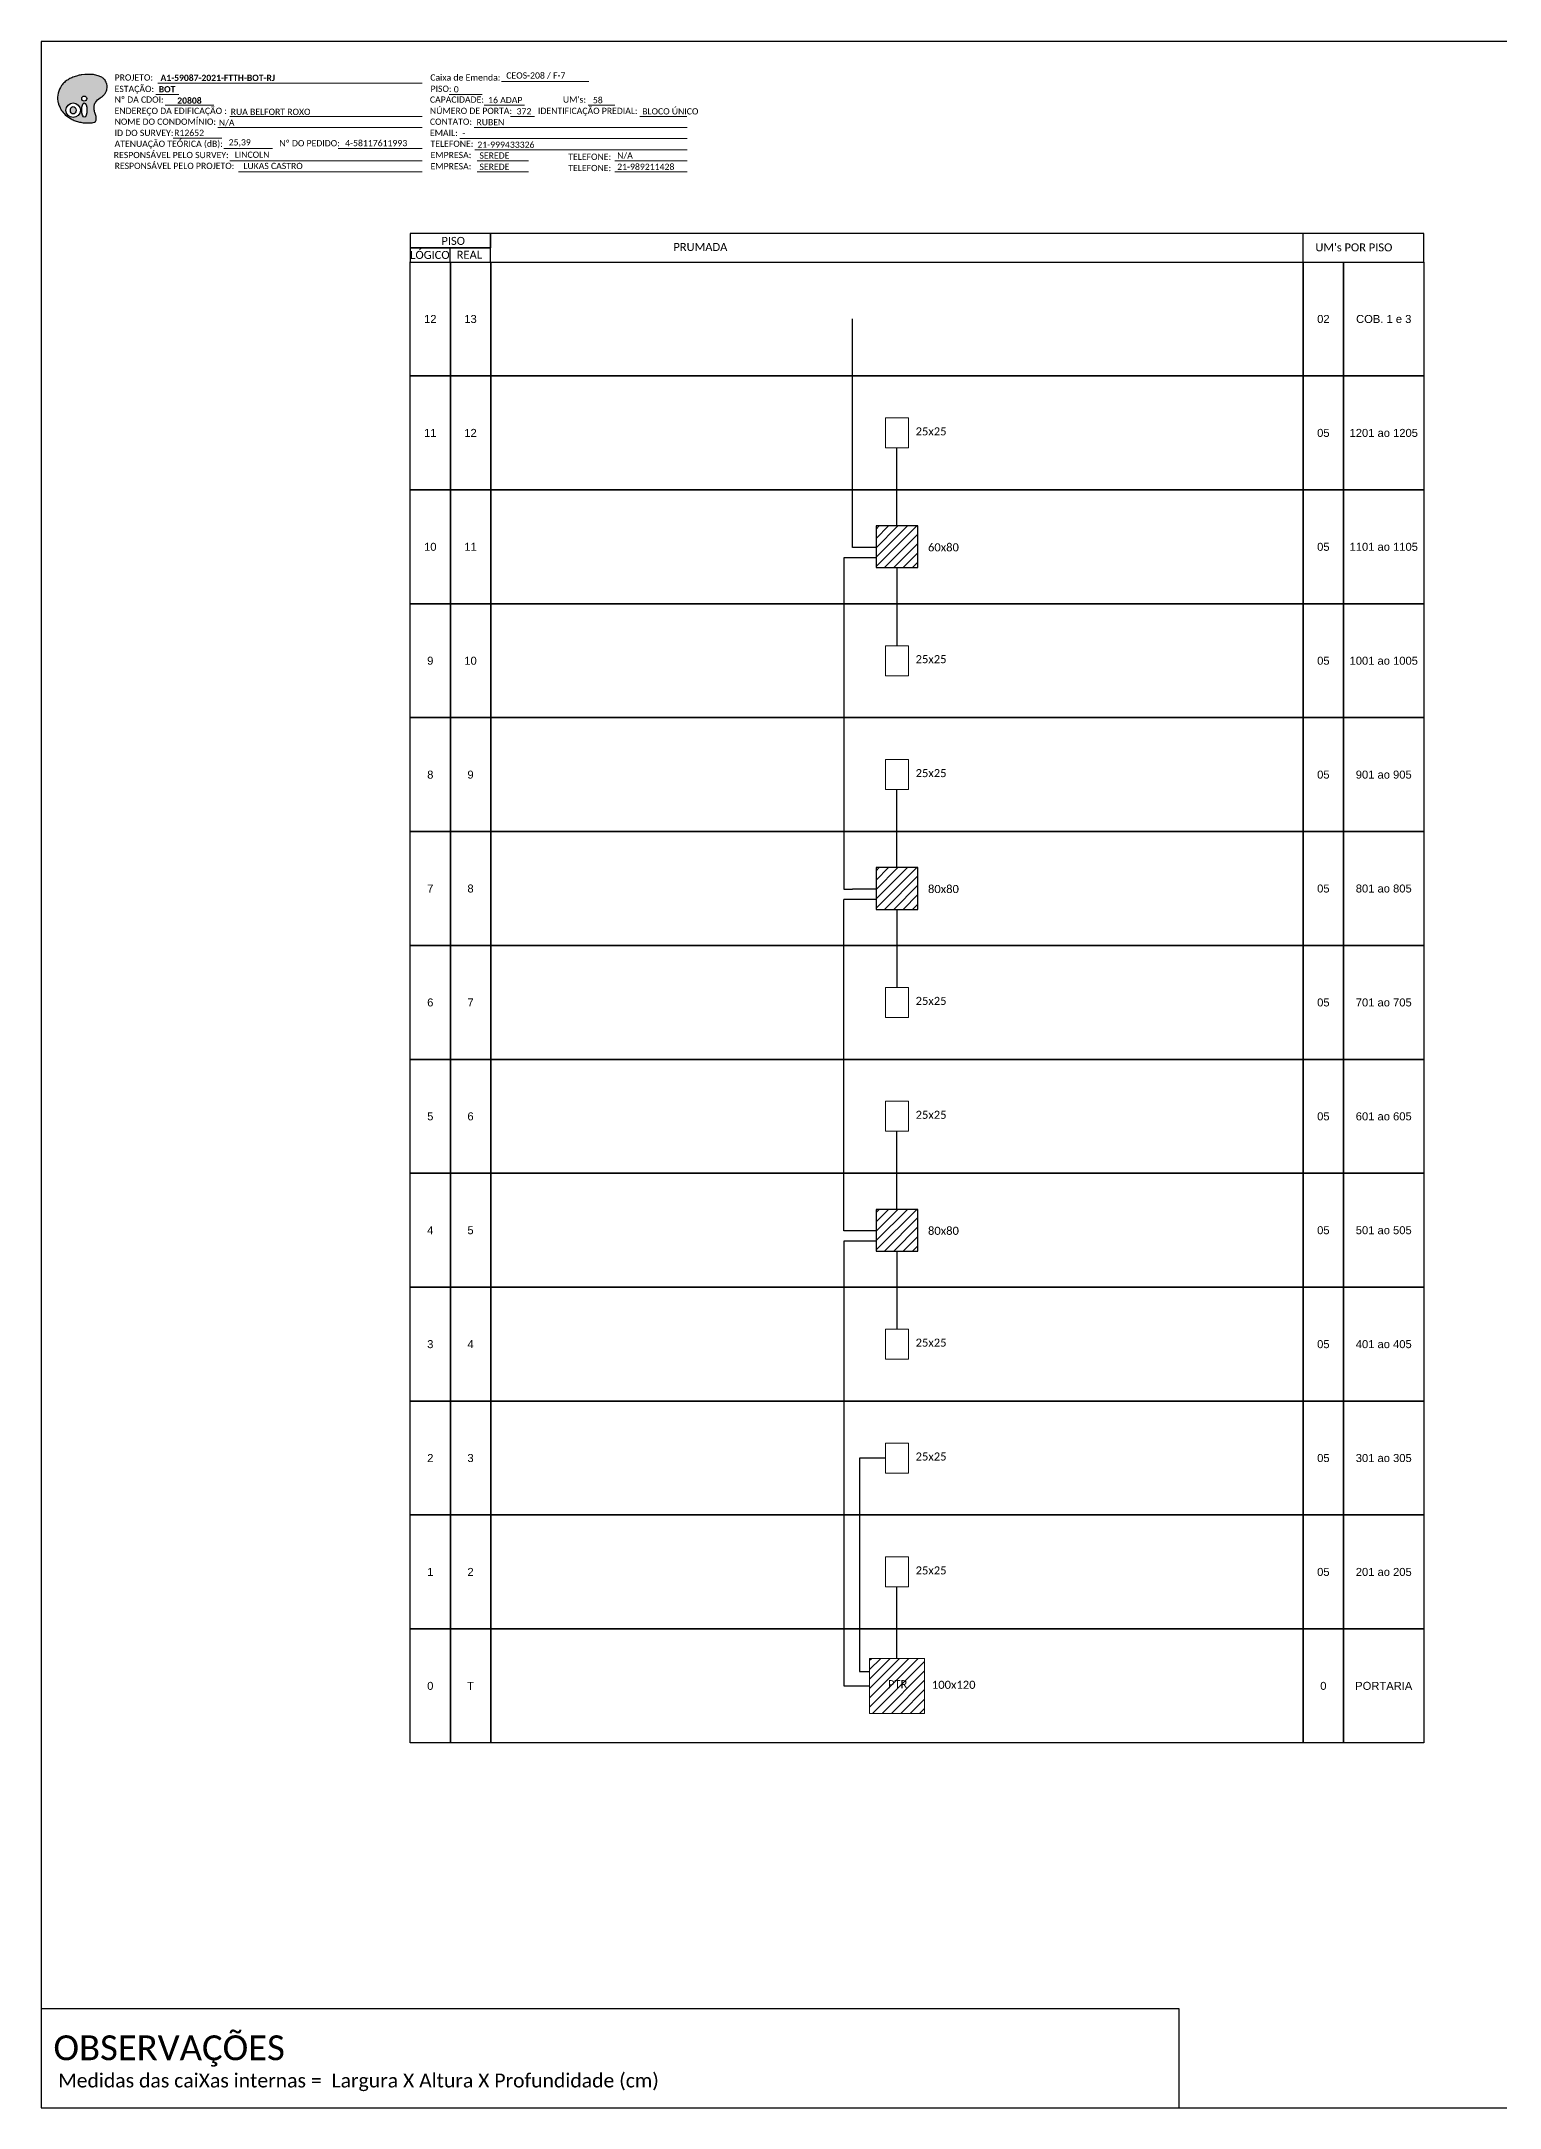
# Model space of a CAD drawing. Extents: x -89 to 2622484776, y -1852823961 to 1299.
# Drawn here: x 834 to 1254, y 705 to 1299 of the extents above; entities that cross this region are included whole.
import ezdxf
from ezdxf.enums import TextEntityAlignment as Align

# ---------------------------------------------------------------- set-up
doc = ezdxf.new("R2010")
doc.units = 0
doc.styles.add('ARIAL', font='arial.ttf')
doc.styles.add('WMF-Calibri0', font='calibri.ttf')
doc.styles.add('WMF-Calibri1', font='calibrib.ttf')

# ---------------------------------------------------------------- blocks, each defined once
blk = doc.blocks.new('OI')
h = blk.add_hatch(color=40)
edge = h.paths.add_edge_path()
edge.add_spline(control_points=[(4.35, -0.67), (3.92, -0.99), (3.26, -1.5), (2.81, -2.59), (2.9, -3.5), (3.06, -4.27), (3.31, -4.85), (3.37, -5.39), (3.4, -5.88), (3.2, -6.4), (2.54, -6.61), (1.65, -6.63), (0.55, -6.67), (-0.56, -6.42), (-1.61, -6.14), (-2.77, -5.61), (-3.92, -4.77), (-4.89, -3.7), (-5.34, -2.65), (-5.6, -1.94), (-5.85, -0.96), (-5.71, 0.47), (-5.1, 2.02), (-4.14, 3.02), (-3.3, 3.61), (-2.37, 4.16), (-1.36, 4.44), (-0.56, 4.7), (0.79, 4.85), (2.24, 4.97), (3.79, 4.57), (4.67, 4.21), (5.44, 3.65), (5.76, 2.99), (6.03, 2.21), (6.01, 1.46), (5.72, 0.64), (5.31, 0.08), (4.88, -0.38), (4.51, -0.55), (4.35, -0.67)], knot_values=[0, 0, 0, 0, 1.60434, 2.417191, 3.427595, 4.282808, 4.776746, 5.304182, 5.888771, 6.258406, 6.858137, 7.79129, 8.986195, 10.124242, 11.187857, 12.242908, 13.953784, 15.414161, 16.515391, 17.349188, 17.675853, 19.552021, 21.515531, 22.568638, 23.63245, 24.621084, 25.782718, 26.745347, 27.142653, 29.870543, 31.004649, 31.921532, 32.709589, 33.801391, 34.042471, 35.192333, 35.971461, 36.628871, 37.254359, 37.836911, 37.836911, 37.836911, 37.836911], degree=3, periodic=0)
h.paths.add_polyline_path([(1.13, -0.87, -1), (-0.04, -0.87, -1)], flags=16)
edge = h.paths.add_edge_path(flags=16)
edge.add_ellipse((0.56, -3.59), major_axis=(-0.02, 1.71), ratio=0.361305, start_angle=0, end_angle=360)
h.paths.add_polyline_path([(-0.36, -3.62, -1), (-3.8, -3.62, -1)], flags=16)
edge = h.paths.add_edge_path(flags=0)
edge.add_ellipse((-2.08, -3.62), major_axis=(0, 0.885), ratio=0.758294, start_angle=0, end_angle=360)
at = {"color": 40}
for centre, radius in [((-2.08, -3.62), 1.72), ((0.54, -0.87), 0.587)]:
    blk.add_circle(centre, radius, dxfattribs=at)
blk.add_ellipse((-2.08, -3.62), major_axis=(0, 0.885), ratio=0.758294, start_param=-3.141592653589792, end_param=3.141592653589792, dxfattribs=at)
blk.add_ellipse((0.56, -3.59), major_axis=(-0.02, 1.71), ratio=0.361305, dxfattribs=at)
at = {"color": 40, "start_tangent": (-0.800898, -0.598801), "end_tangent": (-0.800898, -0.598801)}
blk.add_spline([(4.35, -0.67), (3.2, -1.78), (2.9, -2.54), (2.92, -3.55), (3.12, -4.38), (3.28, -4.85), (3.37, -5.37), (3.35, -5.95), (3.2, -6.29), (2.66, -6.55), (1.73, -6.63), (0.54, -6.62), (-0.58, -6.41), (-1.6, -6.11), (-2.56, -5.67), (-3.95, -4.67), (-4.89, -3.56), (-5.37, -2.56), (-5.64, -1.78), (-5.72, -1.46), (-5.63, 0.42), (-4.84, 2.22), (-4.13, 2.99), (-3.27, 3.62), (-2.4, 4.09), (-1.3, 4.47), (-0.37, 4.72), (0.02, 4.77), (2.75, 4.8), (3.85, 4.53), (4.69, 4.16), (5.31, 3.68), (5.85, 2.73), (5.93, 2.5), (5.94, 1.35), (5.67, 0.62), (5.29, 0.08), (4.84, -0.36), (4.35, -0.67)], degree=3, dxfattribs=at)
blk = doc.blocks.new('CARIMBO')
at = {"color": 7, "lineweight": 0}
for points in [[(35.66, -16.79), (111.64, -16.79)], [(134.48, -16.3), (159.61, -16.3)], [(35.15, -20.06), (41.7, -20.06)], [(37.81, -23.14), (51.75, -23.14)], [(119.43, -20.02), (128.92, -20.02)], [(129.48, -23.14), (141.1, -23.14)], [(159.42, -23.14), (167.09, -23.14)], [(52.97, -29.48), (111.64, -29.48)], [(56.38, -26.37), (111.64, -26.37)], [(126.6, -29.48), (187.83, -29.48)], [(137.07, -26.37), (144.01, -26.37)], [(174.24, -26.37), (187.8, -26.37)], [(40.13, -32.55), (54.07, -32.55)], [(54.67, -35.52), (68.61, -35.52)], [(122.56, -32.72), (187.83, -32.72)], [(56.38, -39.07), (111.64, -39.07)], [(126.84, -35.96), (187.83, -35.96)], [(127.45, -39.07), (142.25, -39.07)], [(167.06, -39.07), (187.83, -39.07)], [(58.87, -42.31), (111.64, -42.31)], [(127.45, -42.31), (142.25, -42.31)], [(167.06, -42.31), (187.83, -42.31)]]:
    blk.add_lwpolyline(points, dxfattribs=at)
at = {"color": 7, "xscale": 1.213923925163967, "yscale": 1.213923925163967, "zscale": 1.213923925163967, "rotation": 0.1532896023949059}
blk.add_blockref('OI', (13.86, -20.16), dxfattribs=at)
at = {"color": 7, "lineweight": 0, "style": 'WMF-Calibri0'}
for s, height, p in [('PROJETO:', 1.793, (23.26, -16.04)), ('ESTAÇÃO:', 1.793, (23.26, -19.32)), ('Caixa de Emenda:', 1.7927, (114.02, -16.04)), ('PISO:', 1.793, (114.09, -19.28)), ('ENDEREÇO DA EDIFICAÇÃO :', 1.7927, (23.26, -25.63)), ('Nº DA CDOI:', 1.7927, (23.26, -22.39)), ('CAPACIDADE:', 1.7927, (113.91, -22.39)), ('NÚMERO DE PORTA:', 1.7927, (113.91, -25.63)), ('IDENTIFICAÇÃO PREDIAL:', 1.7927, (144.99, -25.63)), ("UM's:", 1.793, (152.15, -22.39)), ('NOME DO CONDOMÍNIO:', 1.7927, (23.26, -28.74)), ('CONTATO:', 1.793, (113.91, -28.74)), ('ATENUAÇÃO TEÓRICA (dB):', 1.7927, (23.26, -35.09)), ('ID DO SURVEY:', 1.7927, (23.26, -31.97)), ('EMAIL:', 1.793, (113.91, -31.97)), ('TELEFONE:', 1.793, (114.09, -35.09)), ('RESPONSÁVEL PELO SURVEY:', 1.7927, (23.02, -38.32)), ('RESPONSÁVEL PELO PROJETO:', 1.7927, (23.26, -41.44)), ('EMPRESA:', 1.793, (114.09, -38.32)), ('EMPRESA:', 1.793, (114.09, -41.56)), ('TELEFONE:', 1.793, (153.7, -38.83)), ('TELEFONE:', 1.793, (153.7, -42.06))]:
    blk.add_text(s, height=height, dxfattribs=at).set_placement(p)
at = {"color": 7, "lineweight": 0, "flags": 8}
for tag, p, style in [('EST', (35.94, -19.41), 'WMF-Calibri1'), ('PROJ', (36.46, -16.13), 'WMF-Calibri1'), ('PISO_PTR', (120.78, -19.42), 'WMF-Calibri0'), ('CEOS-XX', (135.87, -15.46), 'WMF-Calibri0'), ('CAPAC.', (130.66, -22.52), 'WMF-Calibri0'), ("UC'S", (160.78, -22.54), 'WMF-Calibri0'), ('NOME_DO_COND.', (53.23, -29.02), 'WMF-Calibri0'), ('LOGRADOURO', (56.65, -25.91), 'WMF-Calibri0'), ('NOME_DO_CONTATO', (127.3, -28.89), 'WMF-Calibri0'), ('N°', (138.85, -25.77), 'WMF-Calibri0'), ('N°PREDIO', (174.94, -25.77), 'WMF-Calibri0'), ('_ID_', (40.39, -31.94), 'WMF-Calibri0'), ('O_POTEN', (56.06, -34.68), 'WMF-Calibri0'), ('EMAIL', (123.26, -32.12), 'WMF-Calibri0'), ('TELEFONE', (127.55, -35.36), 'WMF-Calibri0'), ('RES_SURVEY', (57.78, -38.23), 'WMF-Calibri0'), ('RES_PROJ', (60.27, -41.47), 'WMF-Calibri0'), ('EMP_RESP_SURVEY', (128.16, -38.47), 'WMF-Calibri0'), ('EMP_RESP_PROJ', (128.16, -41.71), 'WMF-Calibri0'), ('CONT_RESP_SURVEY', (167.76, -38.47), 'WMF-Calibri0'), ('CONT_RESP_PROJ', (167.76, -41.71), 'WMF-Calibri0')]:
    blk.add_attdef(tag, p, '', height=1.79, dxfattribs=dict(at, style=style))
at = {"color": 7, "lineweight": 0, "style": 'WMF-Calibri1', "flags": 8}
blk.add_attdef("N° CDO'S", text='', height=1.79, dxfattribs=at).set_placement((44.78, -22.68), align=Align.CENTER)

msp = doc.modelspace()

# ---------------------------------------------------------------- hatches: boundary and pattern name
h = msp.add_hatch()
h.set_pattern_fill('ANSI31', color=1, scale=0.6)
h.set_pattern_definition([(45, (-399.7954, 99.4094), (-1.3470384, 1.3470384), [])])
h.paths.add_polyline_path([(1074.5, 1147.72), (1086.5, 1147.72), (1086.5, 1159.72), (1074.5, 1159.72)])
h = msp.add_hatch()
h.set_pattern_fill('ANSI31', color=1, scale=0.6)
h.set_pattern_definition([(45, (-399.7954, 1.1781), (-1.3470384, 1.3470384), [])])
h.paths.add_polyline_path([(1074.5, 1049.49), (1086.5, 1049.49), (1086.5, 1061.49), (1074.5, 1061.49)])
h = msp.add_hatch()
h.set_pattern_fill('ANSI31', color=1, scale=0.6)
h.set_pattern_definition([(45, (-399.7954, -97.053), (-1.3470384, 1.3470384), [])])
h.paths.add_polyline_path([(1074.5, 951.26), (1086.5, 951.26), (1086.5, 963.26), (1074.5, 963.26)])
h = msp.add_hatch()
h.set_pattern_fill('ANSI31', color=1, scale=0.6)
h.set_pattern_definition([(45, (295.991, 3505.4411), (-1.3470384, 1.3470384), [])])
h.paths.add_polyline_path([(1088.4, 818.38), (1088.4, 834.18), (1072.6, 834.18), (1072.6, 818.38)])
h.paths.add_polyline_path([(1077.33, 825.01), (1084.14, 825.01), (1084.14, 828.49), (1077.33, 828.49)], flags=24)

# ---------------------------------------------------------------- linework, layer by layer
for points in [[(834.5, 705.02), (1673.06, 705.02), (1673.06, 1299.02), (834.5, 1299.02), (834.5, 705.02)], [(963.65, 1235.58), (1232.02, 1235.58), (1232.02, 1243.8), (963.65, 1243.8), (963.65, 1243.8), (963.65, 1239.69)], [(1197.27, 1235.58), (1197.27, 1243.8)], [(952.08, 1235.58), (952.08, 1239.69)]]:
    msp.add_lwpolyline(points)
at = {"color": 7, "lineweight": 0}
msp.add_lwpolyline([(919.81, 1268.26), (943.96, 1268.26)], dxfattribs=at)
for points in [[(940.51, 1239.69), (963.65, 1239.69), (963.65, 1243.8), (940.51, 1243.8)], [(940.51, 1235.58), (963.65, 1235.58), (963.65, 1239.69), (940.51, 1239.69)], [(940.55, 1235.58), (952.12, 1235.58), (952.12, 1202.83), (940.55, 1202.83)], [(952.12, 1235.58), (963.69, 1235.58), (963.69, 1202.83), (952.12, 1202.83)], [(963.69, 1235.58), (1197.31, 1235.58), (1197.31, 1202.83), (963.69, 1202.83)], [(1197.31, 1235.58), (1208.88, 1235.58), (1208.88, 1202.83), (1197.31, 1202.83)], [(1208.88, 1235.58), (1232.02, 1235.58), (1232.02, 1202.83), (1208.88, 1202.83)], [(940.55, 1202.83), (952.12, 1202.83), (952.12, 1170.09), (940.55, 1170.09)], [(952.12, 1202.83), (963.69, 1202.83), (963.69, 1170.09), (952.12, 1170.09)], [(963.69, 1202.83), (1197.31, 1202.83), (1197.31, 1170.09), (963.69, 1170.09)], [(1197.31, 1202.83), (1208.88, 1202.83), (1208.88, 1170.09), (1197.31, 1170.09)], [(1208.88, 1202.83), (1232.02, 1202.83), (1232.02, 1170.09), (1208.88, 1170.09)], [(940.55, 1170.09), (952.12, 1170.09), (952.12, 1137.35), (940.55, 1137.35)], [(952.12, 1170.09), (963.69, 1170.09), (963.69, 1137.35), (952.12, 1137.35)], [(963.69, 1170.09), (1197.31, 1170.09), (1197.31, 1137.35), (963.69, 1137.35)], [(1197.31, 1170.09), (1208.88, 1170.09), (1208.88, 1137.35), (1197.31, 1137.35)], [(1208.88, 1170.09), (1232.02, 1170.09), (1232.02, 1137.35), (1208.88, 1137.35)], [(940.55, 1137.35), (952.12, 1137.35), (952.12, 1104.6), (940.55, 1104.6)], [(952.12, 1137.35), (963.69, 1137.35), (963.69, 1104.6), (952.12, 1104.6)], [(963.69, 1137.35), (1197.31, 1137.35), (1197.31, 1104.6), (963.69, 1104.6)], [(1197.31, 1137.35), (1208.88, 1137.35), (1208.88, 1104.6), (1197.31, 1104.6)], [(1208.88, 1137.35), (1232.02, 1137.35), (1232.02, 1104.6), (1208.88, 1104.6)], [(940.55, 1104.6), (952.12, 1104.6), (952.12, 1071.86), (940.55, 1071.86)], [(952.12, 1104.6), (963.69, 1104.6), (963.69, 1071.86), (952.12, 1071.86)], [(963.69, 1104.6), (1197.31, 1104.6), (1197.31, 1071.86), (963.69, 1071.86)], [(1197.31, 1104.6), (1208.88, 1104.6), (1208.88, 1071.86), (1197.31, 1071.86)], [(1208.88, 1104.6), (1232.02, 1104.6), (1232.02, 1071.86), (1208.88, 1071.86)], [(940.55, 1071.86), (952.12, 1071.86), (952.12, 1039.12), (940.55, 1039.12)], [(952.12, 1071.86), (963.69, 1071.86), (963.69, 1039.12), (952.12, 1039.12)], [(963.69, 1071.86), (1197.31, 1071.86), (1197.31, 1039.12), (963.69, 1039.12)], [(1197.31, 1071.86), (1208.88, 1071.86), (1208.88, 1039.12), (1197.31, 1039.12)], [(1208.88, 1071.86), (1232.02, 1071.86), (1232.02, 1039.12), (1208.88, 1039.12)], [(940.55, 1039.12), (952.12, 1039.12), (952.12, 1006.37), (940.55, 1006.37)], [(952.12, 1039.12), (963.69, 1039.12), (963.69, 1006.37), (952.12, 1006.37)], [(963.69, 1039.12), (1197.31, 1039.12), (1197.31, 1006.37), (963.69, 1006.37)], [(1197.31, 1039.12), (1208.88, 1039.12), (1208.88, 1006.37), (1197.31, 1006.37)], [(1208.88, 1039.12), (1232.02, 1039.12), (1232.02, 1006.37), (1208.88, 1006.37)], [(940.55, 1006.37), (952.12, 1006.37), (952.12, 973.63), (940.55, 973.63)], [(952.12, 1006.37), (963.69, 1006.37), (963.69, 973.63), (952.12, 973.63)], [(963.69, 1006.37), (1197.31, 1006.37), (1197.31, 973.63), (963.69, 973.63)], [(1197.31, 1006.37), (1208.88, 1006.37), (1208.88, 973.63), (1197.31, 973.63)], [(1208.88, 1006.37), (1232.02, 1006.37), (1232.02, 973.63), (1208.88, 973.63)], [(940.55, 973.63), (952.12, 973.63), (952.12, 940.88), (940.55, 940.88)], [(952.12, 973.63), (963.69, 973.63), (963.69, 940.88), (952.12, 940.88)], [(963.69, 973.63), (1197.31, 973.63), (1197.31, 940.88), (963.69, 940.88)], [(1197.31, 973.63), (1208.88, 973.63), (1208.88, 940.88), (1197.31, 940.88)], [(1208.88, 973.63), (1232.02, 973.63), (1232.02, 940.88), (1208.88, 940.88)], [(940.55, 940.88), (952.12, 940.88), (952.12, 908.14), (940.55, 908.14)], [(952.12, 940.88), (963.69, 940.88), (963.69, 908.14), (952.12, 908.14)], [(963.69, 940.88), (1197.31, 940.88), (1197.31, 908.14), (963.69, 908.14)], [(1197.31, 940.88), (1208.88, 940.88), (1208.88, 908.14), (1197.31, 908.14)], [(1208.88, 940.88), (1232.02, 940.88), (1232.02, 908.14), (1208.88, 908.14)], [(940.55, 908.14), (952.12, 908.14), (952.12, 875.4), (940.55, 875.4)], [(952.12, 908.14), (963.69, 908.14), (963.69, 875.4), (952.12, 875.4)], [(963.69, 908.14), (1197.31, 908.14), (1197.31, 875.4), (963.69, 875.4)], [(1197.31, 908.14), (1208.88, 908.14), (1208.88, 875.4), (1197.31, 875.4)], [(1208.88, 908.14), (1232.02, 908.14), (1232.02, 875.4), (1208.88, 875.4)], [(940.55, 875.4), (952.12, 875.4), (952.12, 842.65), (940.55, 842.65)], [(952.12, 875.4), (963.69, 875.4), (963.69, 842.65), (952.12, 842.65)], [(963.69, 875.4), (1197.31, 875.4), (1197.31, 842.65), (963.69, 842.65)], [(1197.31, 875.4), (1208.88, 875.4), (1208.88, 842.65), (1197.31, 842.65)], [(1208.88, 875.4), (1232.02, 875.4), (1232.02, 842.65), (1208.88, 842.65)], [(940.55, 842.65), (952.12, 842.65), (952.12, 809.91), (940.55, 809.91)], [(952.12, 842.65), (963.69, 842.65), (963.69, 809.91), (952.12, 809.91)], [(963.69, 842.65), (1197.31, 842.65), (1197.31, 809.91), (963.69, 809.91)], [(1197.31, 842.65), (1208.88, 842.65), (1208.88, 809.91), (1197.31, 809.91)], [(1208.88, 842.65), (1232.02, 842.65), (1232.02, 809.91), (1208.88, 809.91)]]:
    msp.add_lwpolyline(points, close=True)
at = {"color": 3, "ltscale": 0.5}
for points in [[(1067.7, 1153.55), (1067.7, 1219.21)], [(1080.5, 1159.72), (1080.5, 1182.15)], [(1074.5, 1153.55), (1067.7, 1153.55)], [(1074.5, 1150.55), (1065.2, 1150.55)], [(1065.2, 1150.55), (1065.2, 1055.32), (1067.7, 1055.32)], [(1080.5, 1147.72), (1080.5, 1125.28)], [(1080.5, 1061.49), (1080.5, 1083.92)], [(1074.5, 1052.32), (1065.2, 1052.32)], [(1065.2, 957.09), (1065.2, 1052.32)], [(1074.5, 1055.32), (1067.7, 1055.32)], [(1080.5, 1049.49), (1080.5, 1027.05)], [(1080.5, 963.26), (1080.5, 985.69)], [(1074.5, 957.09), (1065.2, 957.09)], [(1074.5, 954.09), (1065.2, 954.09)], [(1065.2, 954.09), (1065.2, 826.28), (1072.6, 826.28)], [(1080.5, 951.26), (1080.5, 928.82)], [(1077.19, 891.77), (1069.7, 891.77), (1069.7, 830.42), (1072.6, 830.42)], [(1080.5, 834.18), (1080.5, 854.72)]]:
    msp.add_lwpolyline(points, dxfattribs=at)
at = {"color": 0, "lineweight": 0}
for points in [[(1077.19, 1190.77), (1083.81, 1190.77), (1083.81, 1182.15), (1077.19, 1182.15)], [(1077.19, 1125.28), (1083.81, 1125.28), (1083.81, 1116.66), (1077.19, 1116.66)], [(1077.19, 1092.54), (1083.81, 1092.54), (1083.81, 1083.92), (1077.19, 1083.92)], [(1077.19, 1027.05), (1083.81, 1027.05), (1083.81, 1018.43), (1077.19, 1018.43)], [(1077.19, 994.31), (1083.81, 994.31), (1083.81, 985.69), (1077.19, 985.69)], [(1077.19, 928.82), (1083.81, 928.82), (1083.81, 920.2), (1077.19, 920.2)], [(1077.19, 896.08), (1083.81, 896.08), (1083.81, 887.46), (1077.19, 887.46)], [(1077.19, 863.34), (1083.81, 863.34), (1083.81, 854.72), (1077.19, 854.72)]]:
    msp.add_lwpolyline(points, close=True, dxfattribs=at)
at = {"color": 1}
for points in [[(1074.5, 1147.72), (1086.5, 1147.72), (1086.5, 1159.72), (1074.5, 1159.72)], [(1074.5, 1049.49), (1086.5, 1049.49), (1086.5, 1061.49), (1074.5, 1061.49)], [(1074.5, 951.26), (1086.5, 951.26), (1086.5, 963.26), (1074.5, 963.26)]]:
    msp.add_lwpolyline(points, close=True, dxfattribs=at)
at = {"color": 1, "lineweight": 0}
msp.add_lwpolyline([(1072.6, 834.18), (1088.4, 834.18), (1088.4, 818.38), (1072.6, 818.38)], close=True, dxfattribs=at)
at = {"color": 7}
msp.add_lwpolyline([(834.57, 733.5), (1161.53, 733.5), (1161.53, 705.02)], dxfattribs=at)
for p in [(940.55, 1235.58), (940.55, 1202.83), (940.55, 1170.09), (940.55, 1137.35), (940.55, 1104.6), (940.55, 1071.86), (940.55, 1039.12), (940.55, 1006.37), (940.55, 973.63), (940.55, 940.88), (940.55, 908.14), (940.55, 875.4), (940.55, 842.65)]:
    msp.add_point(p)

# ---------------------------------------------------------------- block references
ref = msp.add_blockref('CARIMBO', (832.31, 1303.77))
ref.add_attrib('PROJ', 'A1-59087-2021-FTTH-BOT-RJ', (868.77, 1287.63), dxfattribs={"color": 7, "lineweight": 0, "height": 1.7927, "style": 'WMF-Calibri1'})
ref.add_attrib('EST', 'BOT', (868.25, 1284.35), dxfattribs={"color": 7, "lineweight": 0, "height": 1.793, "style": 'WMF-Calibri1'})
ref.add_attrib("N° CDO'S", '20808', dxfattribs={"color": 7, "lineweight": 0, "height": 1.793, "style": 'WMF-Calibri1'}).set_placement((877.09, 1281.09), align=Align.CENTER)
ref.add_attrib('LOGRADOURO', 'RUA BELFORT ROXO', (888.95, 1277.86), dxfattribs={"color": 7, "lineweight": 0, "height": 1.7927, "style": 'WMF-Calibri0'})
ref.add_attrib('NOME_DO_COND.', 'N/A', (885.54, 1274.74), dxfattribs={"color": 7, "lineweight": 0, "height": 1.793, "style": 'WMF-Calibri0'})
ref.add_attrib('_ID_', 'R12652', (872.7, 1271.83), dxfattribs={"color": 7, "lineweight": 0, "height": 1.793, "style": 'WMF-Calibri0'})
ref.add_attrib('O_POTEN', '25,39', (888.37, 1269.09), dxfattribs={"color": 7, "lineweight": 0, "height": 1.793, "style": 'WMF-Calibri0'})
ref.add_attrib('RES_SURVEY', 'LINCOLN', (890.09, 1265.54), dxfattribs={"color": 7, "lineweight": 0, "height": 1.793, "style": 'WMF-Calibri0'})
ref.add_attrib('RES_PROJ', 'LUKAS CASTRO', (892.58, 1262.3), dxfattribs={"color": 7, "lineweight": 0, "height": 1.7927, "style": 'WMF-Calibri0'})
ref.add_attrib('CEOS-XX', 'CEOS-208 / F-7', (968.18, 1288.31), dxfattribs={"color": 7, "lineweight": 0, "height": 1.7927, "style": 'WMF-Calibri0'})
ref.add_attrib('CAPAC.', '16 ADAP', (962.96, 1281.25), dxfattribs={"color": 7, "lineweight": 0, "height": 1.793, "style": 'WMF-Calibri0'})
ref.add_attrib("UC'S", '58', (993.08, 1281.23), dxfattribs={"color": 7, "lineweight": 0, "height": 1.793, "style": 'WMF-Calibri0'})
ref.add_attrib('PISO_PTR', '0', (953.09, 1284.34), dxfattribs={"color": 7, "lineweight": 0, "height": 1.79, "style": 'WMF-Calibri0'})
ref.add_attrib('N°', '372', (971.15, 1278), dxfattribs={"color": 7, "lineweight": 0, "height": 1.793, "style": 'WMF-Calibri0'})
ref.add_attrib('N°PREDIO', 'BLOCO ÚNICO', (1007.25, 1278), dxfattribs={"color": 7, "lineweight": 0, "height": 1.7927, "style": 'WMF-Calibri0'})
ref.add_attrib('NOME_DO_CONTATO', 'RUBEN', (959.61, 1274.88), dxfattribs={"color": 7, "lineweight": 0, "height": 1.793, "style": 'WMF-Calibri0'})
ref.add_attrib('EMAIL', '-', (955.57, 1271.65), dxfattribs={"color": 7, "lineweight": 0, "height": 1.79, "style": 'WMF-Calibri0'})
ref.add_attrib('TELEFONE', '21-999433326', (959.86, 1268.41), dxfattribs={"color": 7, "lineweight": 0, "height": 1.7927, "style": 'WMF-Calibri0'})
ref.add_attrib('EMP_RESP_SURVEY', 'SEREDE', (960.46, 1265.3), dxfattribs={"color": 7, "lineweight": 0, "height": 1.793, "style": 'WMF-Calibri0'})
ref.add_attrib('EMP_RESP_PROJ', 'SEREDE', (960.46, 1262.06), dxfattribs={"color": 7, "lineweight": 0, "height": 1.793, "style": 'WMF-Calibri0'})
ref.add_attrib('CONT_RESP_SURVEY', 'N/A', (1000.07, 1265.3), dxfattribs={"color": 7, "lineweight": 0, "height": 1.793, "style": 'WMF-Calibri0'})
ref.add_attrib('CONT_RESP_PROJ', '21-989211428', (1000.07, 1262.06), dxfattribs={"color": 7, "lineweight": 0, "height": 1.7927, "style": 'WMF-Calibri0'})

# ---------------------------------------------------------------- texts
at = {"color": 7, "lineweight": 0, "style": 'WMF-Calibri0'}
msp.add_text('Nº DO PEDIDO:', height=1.7927, dxfattribs=at).set_placement((902.94, 1268.84))
at = {"style": 'WMF-Calibri0'}
for s, height, p in [('     PISO', 2.3, (945.47, 1240.5)), ('  LÓGICO', 2.3, (938.93, 1236.47)), ('    REAL', 2.3, (950.69, 1236.52)), ('PRUMADA', 2.3, (1016.22, 1238.76)), ("UM's POR PISO", 2.3, (1200.8, 1238.64)), ('25x25', 2.317, (1085.86, 1185.74)), ('60x80', 2.317, (1089.42, 1152.41)), ('25x25', 2.317, (1085.86, 1120.26)), ('25x25', 2.317, (1085.86, 1087.51)), ('80x80', 2.317, (1089.42, 1054.18)), ('25x25', 2.317, (1085.86, 1022.02)), ('25x25', 2.317, (1085.86, 989.28)), ('80x80', 2.317, (1089.42, 955.94)), ('25x25', 2.317, (1085.86, 923.79)), ('25x25', 2.317, (1085.86, 891.05)), ('25x25', 2.317, (1085.86, 858.31)), ('PTR', 2.317, (1077.91, 825.6)), ('100x120', 2.317, (1090.54, 825.43))]:
    msp.add_text(s, height=height, dxfattribs=at).set_placement(p)
at = {"style": 'ARIAL'}
for s, p in [('12', (946.33, 1219.21)), ('13', (957.9, 1219.21)), ('02', (1203.09, 1219.21)), ('COB. 1 e 3', (1220.45, 1219.21)), ('11', (946.33, 1186.46)), ('12', (957.9, 1186.46)), ('05', (1203.09, 1186.46)), ('1201 ao 1205', (1220.45, 1186.46)), ('10', (946.33, 1153.72)), ('11', (957.9, 1153.72)), ('05', (1203.09, 1153.72)), ('1101 ao 1105', (1220.45, 1153.72)), ('9', (946.33, 1120.97)), ('10', (957.9, 1120.97)), ('05', (1203.09, 1120.97)), ('1001 ao 1005', (1220.45, 1120.97)), ('8', (946.33, 1088.23)), ('9', (957.9, 1088.23)), ('05', (1203.09, 1088.23)), ('901 ao 905', (1220.45, 1088.23)), ('7', (946.33, 1055.49)), ('8', (957.9, 1055.49)), ('05', (1203.09, 1055.49)), ('801 ao 805', (1220.45, 1055.49)), ('6', (946.33, 1022.74)), ('7', (957.9, 1022.74)), ('05', (1203.09, 1022.74)), ('701 ao 705', (1220.45, 1022.74)), ('5', (946.33, 990)), ('6', (957.9, 990)), ('05', (1203.09, 990)), ('601 ao 605', (1220.45, 990)), ('4', (946.33, 957.26)), ('5', (957.9, 957.26)), ('05', (1203.09, 957.26)), ('501 ao 505', (1220.45, 957.26)), ('3', (946.33, 924.51)), ('4', (957.9, 924.51)), ('05', (1203.09, 924.51)), ('401 ao 405', (1220.45, 924.51)), ('2', (946.33, 891.77)), ('3', (957.9, 891.77)), ('05', (1203.09, 891.77)), ('301 ao 305', (1220.45, 891.77)), ('1', (946.33, 859.03)), ('2', (957.9, 859.03)), ('05', (1203.09, 859.03)), ('201 ao 205', (1220.45, 859.03)), ('0', (946.33, 826.28)), ('T', (957.9, 826.28)), ('0', (1203.09, 826.28)), ('PORTARIA', (1220.45, 826.28))]:
    msp.add_text(s, height=2.3, dxfattribs=at).set_placement(p, align=Align.MIDDLE_CENTER)
at = {"color": 7, "style": 'WMF-Calibri0'}
msp.add_text('OBSERVAÇÕES', height=7.1308, dxfattribs=at).set_placement((837.99, 718.67))
at = {"color": 7, "insert": (839.34, 714.83), "char_height": 4, "width": 658.8434, "attachment_point": 1, "style": 'WMF-Calibri0'}
msp.add_mtext('Medidas das caiXas internas =  Largura X Altura X Profundidade (cm)', dxfattribs=at)
at = {"color": 7, "lineweight": 0, "style": 'WMF-Calibri0', "flags": 8}
msp.add_attdef('4-58117611993', (921.85, 1268.87), '4-58117611993', height=1.7927, dxfattribs=at)

doc.saveas('drawing.dxf')
